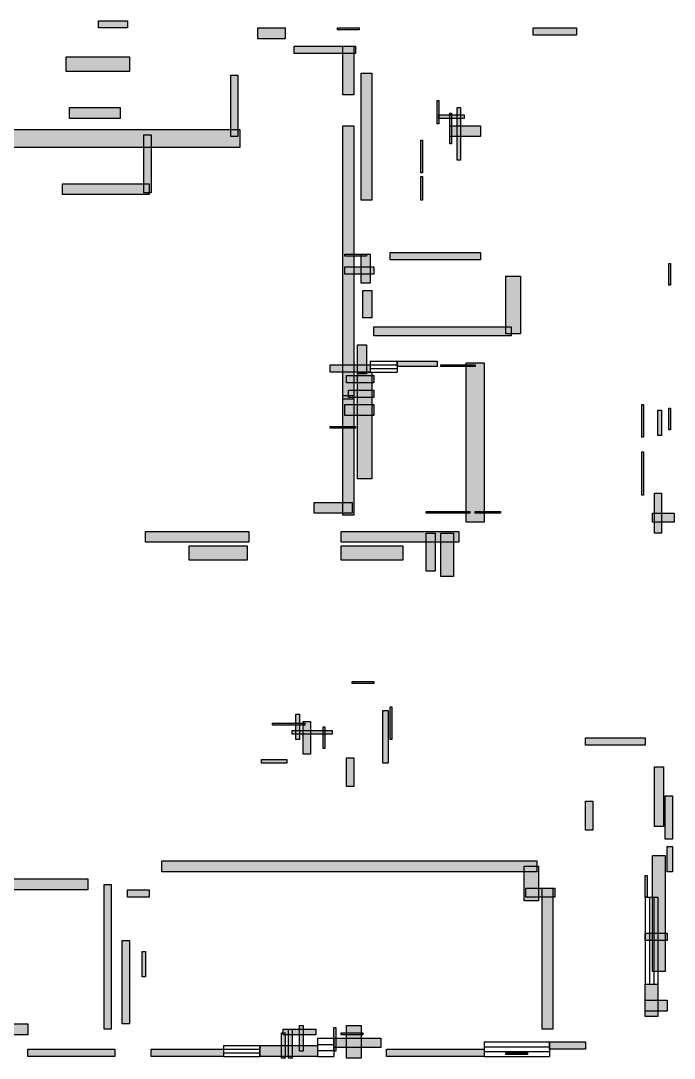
# Model space of a CAD drawing. Header units: millimetres. Extents: x 229 to 7014, y 194 to 5694.
# Drawn here: x 3837 to 7014, y 572 to 5614 of the extents above; entities that cross this region are included whole.
import ezdxf

# ---------------------------------------------------------------- set-up
doc = ezdxf.new("R2010")
doc.units = ezdxf.units.MM
doc.layers.add('WALL', color=7, linetype='Continuous')
doc.layers.add('WINDOW', color=5, linetype='Continuous')

msp = doc.modelspace()

# ---------------------------------------------------------------- hatches: boundary and pattern name
at = {"layer": 'WALL'}
h = msp.add_hatch(color=256, dxfattribs=at)
h.dxf.hatch_style = 1
h.paths.add_polyline_path([(4215.2, 5614.4), (4356, 5614.4), (4356, 5579.2), (4215.2, 5579.2)])
h = msp.add_hatch(color=256, dxfattribs=at)
h.dxf.hatch_style = 1
h.paths.add_polyline_path([(4989.6, 5579.2), (5121.6, 5579.2), (5121.6, 5526.4), (4989.6, 5526.4)])
h = msp.add_hatch(color=256, dxfattribs=at)
h.dxf.hatch_style = 1
h.paths.add_polyline_path([(5376.8, 5579.2), (5482.4, 5579.2), (5482.4, 5570.4), (5376.8, 5570.4)])
h = msp.add_hatch(color=256, dxfattribs=at)
h.dxf.hatch_style = 1
h.paths.add_polyline_path([(6327.2, 5579.2), (6538.4, 5579.2), (6538.4, 5544), (6327.2, 5544)])
h = msp.add_hatch(color=256, dxfattribs=at)
h.dxf.hatch_style = 1
h.paths.add_polyline_path([(5165.6, 5491.2), (5464.8, 5491.2), (5464.8, 5456), (5165.6, 5456)])
h = msp.add_hatch(color=256, dxfattribs=at)
h.dxf.hatch_style = 1
h.paths.add_polyline_path([(5403.2, 5491.2), (5456, 5491.2), (5456, 5253.6), (5403.2, 5253.6)])
h = msp.add_hatch(color=256, dxfattribs=at)
h.dxf.hatch_style = 1
h.paths.add_polyline_path([(4056.8, 5438.4), (4364.8, 5438.4), (4364.8, 5368), (4056.8, 5368)])
h = msp.add_hatch(color=256, dxfattribs=at)
h.dxf.hatch_style = 1
h.paths.add_polyline_path([(4857.6, 5350.4), (4892.8, 5350.4), (4892.8, 5051.2), (4857.6, 5051.2)])
h = msp.add_hatch(color=256, dxfattribs=at)
h.dxf.hatch_style = 1
h.paths.add_polyline_path([(5491.2, 5359.2), (5544, 5359.2), (5544, 4743.2), (5491.2, 4743.2)])
h = msp.add_hatch(color=256, dxfattribs=at)
h.dxf.hatch_style = 1
h.paths.add_polyline_path([(5860.8, 5227.2), (5869.6, 5227.2), (5869.6, 5112.8), (5860.8, 5112.8)])
h = msp.add_hatch(color=256, dxfattribs=at)
h.dxf.hatch_style = 1
h.paths.add_polyline_path([(4074.4, 5192), (4320.8, 5192), (4320.8, 5139.2), (4074.4, 5139.2)])
h = msp.add_hatch(color=256, dxfattribs=at)
h.dxf.hatch_style = 1
h.paths.add_polyline_path([(5869.6, 5156.8), (5992.8, 5156.8), (5992.8, 5139.2), (5869.6, 5139.2)])
h = msp.add_hatch(color=256, dxfattribs=at)
h.dxf.hatch_style = 1
h.paths.add_polyline_path([(5922.4, 5165.6), (5931.2, 5165.6), (5931.2, 5016), (5922.4, 5016)])
h = msp.add_hatch(color=256, dxfattribs=at)
h.dxf.hatch_style = 1
h.paths.add_polyline_path([(5957.6, 5192), (5975.2, 5192), (5975.2, 4936.8), (5957.6, 4936.8)])
h = msp.add_hatch(color=256, dxfattribs=at)
h.dxf.hatch_style = 1
h.paths.add_polyline_path([(5403.2, 5104), (5456, 5104), (5456, 3775.2), (5403.2, 3775.2)])
h = msp.add_hatch(color=256, dxfattribs=at)
h.dxf.hatch_style = 1
h.paths.add_polyline_path([(5922.4, 5104), (6072, 5104), (6072, 5051.2), (5922.4, 5051.2)])
h = msp.add_hatch(color=256, dxfattribs=at)
h.dxf.hatch_style = 1
h.paths.add_polyline_path([(3564, 5086.4), (4901.6, 5086.4), (4901.6, 4998.4), (3564, 4998.4)])
h = msp.add_hatch(color=256, dxfattribs=at)
h.dxf.hatch_style = 1
h.paths.add_polyline_path([(4435.2, 5060), (4470.4, 5060), (4470.4, 4778.4), (4435.2, 4778.4)])
h = msp.add_hatch(color=256, dxfattribs=at)
h.dxf.hatch_style = 1
h.paths.add_polyline_path([(5781.6, 5033.6), (5790.4, 5033.6), (5790.4, 4875.2), (5781.6, 4875.2)])
h = msp.add_hatch(color=256, dxfattribs=at)
h.dxf.hatch_style = 1
h.paths.add_polyline_path([(5781.6, 4857.6), (5790.4, 4857.6), (5790.4, 4743.2), (5781.6, 4743.2)])
h = msp.add_hatch(color=256, dxfattribs=at)
h.dxf.hatch_style = 1
h.paths.add_polyline_path([(4039.2, 4822.4), (4461.6, 4822.4), (4461.6, 4769.6), (4039.2, 4769.6)])
h = msp.add_hatch(color=256, dxfattribs=at)
h.dxf.hatch_style = 1
h.paths.add_polyline_path([(5632, 4488), (6072, 4488), (6072, 4452.8), (5632, 4452.8)])
h = msp.add_hatch(color=256, dxfattribs=at)
h.dxf.hatch_style = 1
h.paths.add_polyline_path([(5412, 4479.2), (5517.6, 4479.2), (5517.6, 4470.4), (5412, 4470.4)])
h = msp.add_hatch(color=256, dxfattribs=at)
h.dxf.hatch_style = 1
h.paths.add_polyline_path([(5491.2, 4479.2), (5535.2, 4479.2), (5535.2, 4338.4), (5491.2, 4338.4)])
h = msp.add_hatch(color=256, dxfattribs=at)
h.dxf.hatch_style = 1
h.paths.add_polyline_path([(5412, 4417.6), (5552.8, 4417.6), (5552.8, 4382.4), (5412, 4382.4)])
h = msp.add_hatch(color=256, dxfattribs=at)
h.dxf.hatch_style = 1
h.paths.add_polyline_path([(6987.2, 4435.2), (6996, 4435.2), (6996, 4329.6), (6987.2, 4329.6)])
h = msp.add_hatch(color=256, dxfattribs=at)
h.dxf.hatch_style = 1
h.paths.add_polyline_path([(6195.2, 4373.6), (6265.6, 4373.6), (6265.6, 4092), (6195.2, 4092)])
h = msp.add_hatch(color=256, dxfattribs=at)
h.dxf.hatch_style = 1
h.paths.add_polyline_path([(5500, 4303.2), (5544, 4303.2), (5544, 4171.2), (5500, 4171.2)])
h = msp.add_hatch(color=256, dxfattribs=at)
h.dxf.hatch_style = 1
h.paths.add_polyline_path([(5552.8, 4127.2), (6221.6, 4127.2), (6221.6, 4083.2), (5552.8, 4083.2)])
h = msp.add_hatch(color=256, dxfattribs=at)
h.dxf.hatch_style = 1
h.paths.add_polyline_path([(5473.6, 4039.2), (5517.6, 4039.2), (5517.6, 3898.4), (5473.6, 3898.4)])
h = msp.add_hatch(color=256, dxfattribs=at)
h.dxf.hatch_style = 1
h.paths.add_polyline_path([(5341.6, 3942.4), (5535.2, 3942.4), (5535.2, 3907.2), (5341.6, 3907.2)])
h = msp.add_hatch(color=256, dxfattribs=at)
h.dxf.hatch_style = 1
h.paths.add_polyline_path([(5667.2, 3960), (5860.8, 3960), (5860.8, 3933.6), (5667.2, 3933.6)])
h = msp.add_hatch(color=256, dxfattribs=at)
h.dxf.hatch_style = 1
h.paths.add_polyline_path([(5878.4, 3942.4), (6045.6, 3942.4), (6045.6, 3933.6), (5878.4, 3933.6)])
h = msp.add_hatch(color=256, dxfattribs=at)
h.dxf.hatch_style = 1
h.paths.add_polyline_path([(6001.6, 3951.2), (6089.6, 3951.2), (6089.6, 3176.8), (6001.6, 3176.8)])
h = msp.add_hatch(color=256, dxfattribs=at)
h.dxf.hatch_style = 1
h.paths.add_polyline_path([(5420.8, 3889.6), (5552.8, 3889.6), (5552.8, 3854.4), (5420.8, 3854.4)])
h = msp.add_hatch(color=256, dxfattribs=at)
h.dxf.hatch_style = 1
h.paths.add_polyline_path([(5473.6, 3907.2), (5544, 3907.2), (5544, 3388), (5473.6, 3388)])
h = msp.add_hatch(color=256, dxfattribs=at)
h.dxf.hatch_style = 1
h.paths.add_polyline_path([(5403.2, 3792.8), (5456, 3792.8), (5456, 3212), (5403.2, 3212)])
h = msp.add_hatch(color=256, dxfattribs=at)
h.dxf.hatch_style = 1
h.paths.add_polyline_path([(5429.6, 3819.2), (5552.8, 3819.2), (5552.8, 3784), (5429.6, 3784)])
h = msp.add_hatch(color=256, dxfattribs=at)
h.dxf.hatch_style = 1
h.paths.add_polyline_path([(5412, 3748.8), (5552.8, 3748.8), (5552.8, 3696), (5412, 3696)])
h = msp.add_hatch(color=256, dxfattribs=at)
h.dxf.hatch_style = 1
h.paths.add_polyline_path([(6855.2, 3748.8), (6864, 3748.8), (6864, 3590.4), (6855.2, 3590.4)])
h = msp.add_hatch(color=256, dxfattribs=at)
h.dxf.hatch_style = 1
h.paths.add_polyline_path([(6934.4, 3722.4), (6952, 3722.4), (6952, 3599.2), (6934.4, 3599.2)])
h = msp.add_hatch(color=256, dxfattribs=at)
h.dxf.hatch_style = 1
h.paths.add_polyline_path([(6987.2, 3731.2), (6996, 3731.2), (6996, 3625.6), (6987.2, 3625.6)])
h = msp.add_hatch(color=256, dxfattribs=at)
h.dxf.hatch_style = 1
h.paths.add_polyline_path([(5341.6, 3643.2), (5464.8, 3643.2), (5464.8, 3634.4), (5341.6, 3634.4)])
h = msp.add_hatch(color=256, dxfattribs=at)
h.dxf.hatch_style = 1
h.paths.add_polyline_path([(6855.2, 3520), (6864, 3520), (6864, 3308.8), (6855.2, 3308.8)])
h = msp.add_hatch(color=256, dxfattribs=at)
h.dxf.hatch_style = 1
h.paths.add_polyline_path([(6916.8, 3317.6), (6952, 3317.6), (6952, 3124), (6916.8, 3124)])
h = msp.add_hatch(color=256, dxfattribs=at)
h.dxf.hatch_style = 1
h.paths.add_polyline_path([(5262.4, 3273.6), (5447.2, 3273.6), (5447.2, 3220.8), (5262.4, 3220.8)])
h = msp.add_hatch(color=256, dxfattribs=at)
h.dxf.hatch_style = 1
h.paths.add_polyline_path([(5808, 3229.6), (6019.2, 3229.6), (6019.2, 3220.8), (5808, 3220.8)])
h = msp.add_hatch(color=256, dxfattribs=at)
h.dxf.hatch_style = 1
h.paths.add_polyline_path([(6045.6, 3229.6), (6168.8, 3229.6), (6168.8, 3220.8), (6045.6, 3220.8)])
h = msp.add_hatch(color=256, dxfattribs=at)
h.dxf.hatch_style = 1
h.paths.add_polyline_path([(6908, 3220.8), (7013.6, 3220.8), (7013.6, 3176.8), (6908, 3176.8)])
h = msp.add_hatch(color=256, dxfattribs=at)
h.dxf.hatch_style = 1
h.paths.add_polyline_path([(4444, 3132.8), (4945.6, 3132.8), (4945.6, 3080), (4444, 3080)])
h = msp.add_hatch(color=256, dxfattribs=at)
h.dxf.hatch_style = 1
h.paths.add_polyline_path([(5394.4, 3132.8), (5966.4, 3132.8), (5966.4, 3080), (5394.4, 3080)])
h = msp.add_hatch(color=256, dxfattribs=at)
h.dxf.hatch_style = 1
h.paths.add_polyline_path([(5808, 3124), (5852, 3124), (5852, 2939.2), (5808, 2939.2)])
h = msp.add_hatch(color=256, dxfattribs=at)
h.dxf.hatch_style = 1
h.paths.add_polyline_path([(5878.4, 3124), (5940, 3124), (5940, 2912.8), (5878.4, 2912.8)])
h = msp.add_hatch(color=256, dxfattribs=at)
h.dxf.hatch_style = 1
h.paths.add_polyline_path([(4655.2, 3062.4), (4936.8, 3062.4), (4936.8, 2992), (4655.2, 2992)])
h = msp.add_hatch(color=256, dxfattribs=at)
h.dxf.hatch_style = 1
h.paths.add_polyline_path([(5394.4, 3062.4), (5693.6, 3062.4), (5693.6, 2992), (5394.4, 2992)])
h = msp.add_hatch(color=256, dxfattribs=at)
h.dxf.hatch_style = 1
h.paths.add_polyline_path([(5447.2, 2402.4), (5552.8, 2402.4), (5552.8, 2393.6), (5447.2, 2393.6)])
h = msp.add_hatch(color=256, dxfattribs=at)
h.dxf.hatch_style = 1
h.paths.add_polyline_path([(5632, 2279.2), (5640.8, 2279.2), (5640.8, 2120.8), (5632, 2120.8)])
h = msp.add_hatch(color=256, dxfattribs=at)
h.dxf.hatch_style = 1
h.paths.add_polyline_path([(5174.4, 2244), (5192, 2244), (5192, 2120.8), (5174.4, 2120.8)])
h = msp.add_hatch(color=256, dxfattribs=at)
h.dxf.hatch_style = 1
h.paths.add_polyline_path([(5596.8, 2261.6), (5623.2, 2261.6), (5623.2, 2006.4), (5596.8, 2006.4)])
h = msp.add_hatch(color=256, dxfattribs=at)
h.dxf.hatch_style = 1
h.paths.add_polyline_path([(5060, 2200), (5218.4, 2200), (5218.4, 2191.2), (5060, 2191.2)])
h = msp.add_hatch(color=256, dxfattribs=at)
h.dxf.hatch_style = 1
h.paths.add_polyline_path([(5209.6, 2208.8), (5244.8, 2208.8), (5244.8, 2050.4), (5209.6, 2050.4)])
h = msp.add_hatch(color=256, dxfattribs=at)
h.dxf.hatch_style = 1
h.paths.add_polyline_path([(5306.4, 2182.4), (5315.2, 2182.4), (5315.2, 2076.8), (5306.4, 2076.8)])
h = msp.add_hatch(color=256, dxfattribs=at)
h.dxf.hatch_style = 1
h.paths.add_polyline_path([(5156.8, 2164.8), (5350.4, 2164.8), (5350.4, 2147.2), (5156.8, 2147.2)])
h = msp.add_hatch(color=256, dxfattribs=at)
h.dxf.hatch_style = 1
h.paths.add_polyline_path([(6582.4, 2129.6), (6872.8, 2129.6), (6872.8, 2094.4), (6582.4, 2094.4)])
h = msp.add_hatch(color=256, dxfattribs=at)
h.dxf.hatch_style = 1
h.paths.add_polyline_path([(5007.2, 2024), (5130.4, 2024), (5130.4, 2006.4), (5007.2, 2006.4)])
h = msp.add_hatch(color=256, dxfattribs=at)
h.dxf.hatch_style = 1
h.paths.add_polyline_path([(5420.8, 2032.8), (5456, 2032.8), (5456, 1892), (5420.8, 1892)])
h = msp.add_hatch(color=256, dxfattribs=at)
h.dxf.hatch_style = 1
h.paths.add_polyline_path([(6916.8, 1988.8), (6960.8, 1988.8), (6960.8, 1698.4), (6916.8, 1698.4)])
h = msp.add_hatch(color=256, dxfattribs=at)
h.dxf.hatch_style = 1
h.paths.add_polyline_path([(6582.4, 1821.6), (6617.6, 1821.6), (6617.6, 1680.8), (6582.4, 1680.8)])
h = msp.add_hatch(color=256, dxfattribs=at)
h.dxf.hatch_style = 1
h.paths.add_polyline_path([(6969.6, 1848), (7004.8, 1848), (7004.8, 1636.8), (6969.6, 1636.8)])
h = msp.add_hatch(color=256, dxfattribs=at)
h.dxf.hatch_style = 1
h.paths.add_polyline_path([(6978.4, 1601.6), (7004.8, 1601.6), (7004.8, 1478.4), (6978.4, 1478.4)])
h = msp.add_hatch(color=256, dxfattribs=at)
h.dxf.hatch_style = 1
h.paths.add_polyline_path([(4523.2, 1531.2), (6344.8, 1531.2), (6344.8, 1478.4), (4523.2, 1478.4)])
h = msp.add_hatch(color=256, dxfattribs=at)
h.dxf.hatch_style = 1
h.paths.add_polyline_path([(6908, 1557.6), (6969.6, 1557.6), (6969.6, 994.4), (6908, 994.4)])
h = msp.add_hatch(color=256, dxfattribs=at)
h.dxf.hatch_style = 1
h.paths.add_polyline_path([(6283.2, 1504.8), (6353.6, 1504.8), (6353.6, 1337.6), (6283.2, 1337.6)])
h = msp.add_hatch(color=256, dxfattribs=at)
h.dxf.hatch_style = 1
h.paths.add_polyline_path([(3564, 1443.2), (4162.4, 1443.2), (4162.4, 1390.4), (3564, 1390.4)])
h = msp.add_hatch(color=256, dxfattribs=at)
h.dxf.hatch_style = 1
h.paths.add_polyline_path([(4241.6, 1416.8), (4276.8, 1416.8), (4276.8, 712.8), (4241.6, 712.8)])
h = msp.add_hatch(color=256, dxfattribs=at)
h.dxf.hatch_style = 1
h.paths.add_polyline_path([(6872.8, 1460.8), (6881.6, 1460.8), (6881.6, 1355.2), (6872.8, 1355.2)])
h = msp.add_hatch(color=256, dxfattribs=at)
h.dxf.hatch_style = 1
h.paths.add_polyline_path([(4356, 1390.4), (4461.6, 1390.4), (4461.6, 1355.2), (4356, 1355.2)])
h = msp.add_hatch(color=256, dxfattribs=at)
h.dxf.hatch_style = 1
h.paths.add_polyline_path([(6292, 1399.2), (6432.8, 1399.2), (6432.8, 1355.2), (6292, 1355.2)])
h = msp.add_hatch(color=256, dxfattribs=at)
h.dxf.hatch_style = 1
h.paths.add_polyline_path([(6371.2, 1399.2), (6424, 1399.2), (6424, 712.8), (6371.2, 712.8)])
h = msp.add_hatch(color=256, dxfattribs=at)
h.dxf.hatch_style = 1
h.paths.add_polyline_path([(6872.8, 1179.2), (6978.4, 1179.2), (6978.4, 1144), (6872.8, 1144)])
h = msp.add_hatch(color=256, dxfattribs=at)
h.dxf.hatch_style = 1
h.paths.add_polyline_path([(4329.6, 1144), (4364.8, 1144), (4364.8, 739.2), (4329.6, 739.2)])
h = msp.add_hatch(color=256, dxfattribs=at)
h.dxf.hatch_style = 1
h.paths.add_polyline_path([(4426.4, 1091.2), (4444, 1091.2), (4444, 968), (4426.4, 968)])
h = msp.add_hatch(color=256, dxfattribs=at)
h.dxf.hatch_style = 1
h.paths.add_polyline_path([(6872.8, 932.8), (6934.4, 932.8), (6934.4, 774.4), (6872.8, 774.4)])
h = msp.add_hatch(color=256, dxfattribs=at)
h.dxf.hatch_style = 1
h.paths.add_polyline_path([(6872.8, 853.6), (6978.4, 853.6), (6978.4, 800.8), (6872.8, 800.8)])
h = msp.add_hatch(color=256, dxfattribs=at)
h.dxf.hatch_style = 1
h.paths.add_polyline_path([(3643.2, 739.2), (3872, 739.2), (3872, 686.4), (3643.2, 686.4)])
h = msp.add_hatch(color=256, dxfattribs=at)
h.dxf.hatch_style = 1
h.paths.add_polyline_path([(5112.8, 712.8), (5271.2, 712.8), (5271.2, 686.4), (5112.8, 686.4)])
h = msp.add_hatch(color=256, dxfattribs=at)
h.dxf.hatch_style = 1
h.paths.add_polyline_path([(5139.2, 712.8), (5156.8, 712.8), (5156.8, 572), (5139.2, 572)])
h = msp.add_hatch(color=256, dxfattribs=at)
h.dxf.hatch_style = 1
h.paths.add_polyline_path([(5192, 730.4), (5209.6, 730.4), (5209.6, 607.2), (5192, 607.2)])
h = msp.add_hatch(color=256, dxfattribs=at)
h.dxf.hatch_style = 1
h.paths.add_polyline_path([(5359.2, 721.6), (5368, 721.6), (5368, 607.2), (5359.2, 607.2)])
h = msp.add_hatch(color=256, dxfattribs=at)
h.dxf.hatch_style = 1
h.paths.add_polyline_path([(5420.8, 730.4), (5491.2, 730.4), (5491.2, 572), (5420.8, 572)])
h = msp.add_hatch(color=256, dxfattribs=at)
h.dxf.hatch_style = 1
h.paths.add_polyline_path([(5104, 695.2), (5121.6, 695.2), (5121.6, 572), (5104, 572)])
h = msp.add_hatch(color=256, dxfattribs=at)
h.dxf.hatch_style = 1
h.paths.add_polyline_path([(5359.2, 668.8), (5588, 668.8), (5588, 624.8), (5359.2, 624.8)])
h = msp.add_hatch(color=256, dxfattribs=at)
h.dxf.hatch_style = 1
h.paths.add_polyline_path([(5394.4, 695.2), (5500, 695.2), (5500, 686.4), (5394.4, 686.4)])
h = msp.add_hatch(color=256, dxfattribs=at)
h.dxf.hatch_style = 1
h.paths.add_polyline_path([(3872, 616), (4294.4, 616), (4294.4, 580.8), (3872, 580.8)])
h = msp.add_hatch(color=256, dxfattribs=at)
h.dxf.hatch_style = 1
h.paths.add_polyline_path([(4470.4, 616), (4822.4, 616), (4822.4, 580.8), (4470.4, 580.8)])
h = msp.add_hatch(color=256, dxfattribs=at)
h.dxf.hatch_style = 1
h.paths.add_polyline_path([(4998.4, 633.6), (5280, 633.6), (5280, 580.8), (4998.4, 580.8)])
h = msp.add_hatch(color=256, dxfattribs=at)
h.dxf.hatch_style = 1
h.paths.add_polyline_path([(5614.4, 616), (6089.6, 616), (6089.6, 580.8), (5614.4, 580.8)])
h = msp.add_hatch(color=256, dxfattribs=at)
h.dxf.hatch_style = 1
h.paths.add_polyline_path([(6406.4, 651.2), (6582.4, 651.2), (6582.4, 616), (6406.4, 616)])
h = msp.add_hatch(color=256, dxfattribs=at)
h.dxf.hatch_style = 1
h.paths.add_polyline_path([(6195.2, 598.4), (6300.8, 598.4), (6300.8, 589.6), (6195.2, 589.6)])

# ---------------------------------------------------------------- linework, layer by layer
for points in [[(4215.2, 5614.4), (4356, 5614.4), (4356, 5579.2), (4215.2, 5579.2)], [(4989.6, 5579.2), (5121.6, 5579.2), (5121.6, 5526.4), (4989.6, 5526.4)], [(5376.8, 5579.2), (5482.4, 5579.2), (5482.4, 5570.4), (5376.8, 5570.4)], [(6327.2, 5579.2), (6538.4, 5579.2), (6538.4, 5544), (6327.2, 5544)], [(5165.6, 5491.2), (5464.8, 5491.2), (5464.8, 5456), (5165.6, 5456)], [(5403.2, 5491.2), (5456, 5491.2), (5456, 5253.6), (5403.2, 5253.6)], [(4056.8, 5438.4), (4364.8, 5438.4), (4364.8, 5368), (4056.8, 5368)], [(4857.6, 5350.4), (4892.8, 5350.4), (4892.8, 5051.2), (4857.6, 5051.2)], [(5491.2, 5359.2), (5544, 5359.2), (5544, 4743.2), (5491.2, 4743.2)], [(5860.8, 5227.2), (5869.6, 5227.2), (5869.6, 5112.8), (5860.8, 5112.8)], [(4074.4, 5192), (4320.8, 5192), (4320.8, 5139.2), (4074.4, 5139.2)], [(5869.6, 5156.8), (5992.8, 5156.8), (5992.8, 5139.2), (5869.6, 5139.2)], [(5922.4, 5165.6), (5931.2, 5165.6), (5931.2, 5016), (5922.4, 5016)], [(5957.6, 5192), (5975.2, 5192), (5975.2, 4936.8), (5957.6, 4936.8)], [(5403.2, 5104), (5456, 5104), (5456, 3775.2), (5403.2, 3775.2)], [(5922.4, 5104), (6072, 5104), (6072, 5051.2), (5922.4, 5051.2)], [(3564, 5086.4), (4901.6, 5086.4), (4901.6, 4998.4), (3564, 4998.4)], [(4435.2, 5060), (4470.4, 5060), (4470.4, 4778.4), (4435.2, 4778.4)], [(5781.6, 5033.6), (5790.4, 5033.6), (5790.4, 4875.2), (5781.6, 4875.2)], [(5781.6, 4857.6), (5790.4, 4857.6), (5790.4, 4743.2), (5781.6, 4743.2)], [(4039.2, 4822.4), (4461.6, 4822.4), (4461.6, 4769.6), (4039.2, 4769.6)], [(5632, 4488), (6072, 4488), (6072, 4452.8), (5632, 4452.8)], [(5412, 4479.2), (5517.6, 4479.2), (5517.6, 4470.4), (5412, 4470.4)], [(5491.2, 4479.2), (5535.2, 4479.2), (5535.2, 4338.4), (5491.2, 4338.4)], [(5412, 4417.6), (5552.8, 4417.6), (5552.8, 4382.4), (5412, 4382.4)], [(6987.2, 4435.2), (6996, 4435.2), (6996, 4329.6), (6987.2, 4329.6)], [(6195.2, 4373.6), (6265.6, 4373.6), (6265.6, 4092), (6195.2, 4092)], [(5500, 4303.2), (5544, 4303.2), (5544, 4171.2), (5500, 4171.2)], [(5552.8, 4127.2), (6221.6, 4127.2), (6221.6, 4083.2), (5552.8, 4083.2)], [(5473.6, 4039.2), (5517.6, 4039.2), (5517.6, 3898.4), (5473.6, 3898.4)], [(5341.6, 3942.4), (5535.2, 3942.4), (5535.2, 3907.2), (5341.6, 3907.2)], [(5667.2, 3960), (5860.8, 3960), (5860.8, 3933.6), (5667.2, 3933.6)], [(5878.4, 3942.4), (6045.6, 3942.4), (6045.6, 3933.6), (5878.4, 3933.6)], [(6001.6, 3951.2), (6089.6, 3951.2), (6089.6, 3176.8), (6001.6, 3176.8)], [(5420.8, 3889.6), (5552.8, 3889.6), (5552.8, 3854.4), (5420.8, 3854.4)], [(5473.6, 3907.2), (5544, 3907.2), (5544, 3388), (5473.6, 3388)], [(5403.2, 3792.8), (5456, 3792.8), (5456, 3212), (5403.2, 3212)], [(5429.6, 3819.2), (5552.8, 3819.2), (5552.8, 3784), (5429.6, 3784)], [(5412, 3748.8), (5552.8, 3748.8), (5552.8, 3696), (5412, 3696)], [(6855.2, 3748.8), (6864, 3748.8), (6864, 3590.4), (6855.2, 3590.4)], [(6934.4, 3722.4), (6952, 3722.4), (6952, 3599.2), (6934.4, 3599.2)], [(6987.2, 3731.2), (6996, 3731.2), (6996, 3625.6), (6987.2, 3625.6)], [(5341.6, 3643.2), (5464.8, 3643.2), (5464.8, 3634.4), (5341.6, 3634.4)], [(6855.2, 3520), (6864, 3520), (6864, 3308.8), (6855.2, 3308.8)], [(6916.8, 3317.6), (6952, 3317.6), (6952, 3124), (6916.8, 3124)], [(5262.4, 3273.6), (5447.2, 3273.6), (5447.2, 3220.8), (5262.4, 3220.8)], [(5808, 3229.6), (6019.2, 3229.6), (6019.2, 3220.8), (5808, 3220.8)], [(6045.6, 3229.6), (6168.8, 3229.6), (6168.8, 3220.8), (6045.6, 3220.8)], [(6908, 3220.8), (7013.6, 3220.8), (7013.6, 3176.8), (6908, 3176.8)], [(4444, 3132.8), (4945.6, 3132.8), (4945.6, 3080), (4444, 3080)], [(5394.4, 3132.8), (5966.4, 3132.8), (5966.4, 3080), (5394.4, 3080)], [(5808, 3124), (5852, 3124), (5852, 2939.2), (5808, 2939.2)], [(5878.4, 3124), (5940, 3124), (5940, 2912.8), (5878.4, 2912.8)], [(4655.2, 3062.4), (4936.8, 3062.4), (4936.8, 2992), (4655.2, 2992)], [(5394.4, 3062.4), (5693.6, 3062.4), (5693.6, 2992), (5394.4, 2992)], [(5447.2, 2402.4), (5552.8, 2402.4), (5552.8, 2393.6), (5447.2, 2393.6)], [(5632, 2279.2), (5640.8, 2279.2), (5640.8, 2120.8), (5632, 2120.8)], [(5174.4, 2244), (5192, 2244), (5192, 2120.8), (5174.4, 2120.8)], [(5596.8, 2261.6), (5623.2, 2261.6), (5623.2, 2006.4), (5596.8, 2006.4)], [(5060, 2200), (5218.4, 2200), (5218.4, 2191.2), (5060, 2191.2)], [(5209.6, 2208.8), (5244.8, 2208.8), (5244.8, 2050.4), (5209.6, 2050.4)], [(5306.4, 2182.4), (5315.2, 2182.4), (5315.2, 2076.8), (5306.4, 2076.8)], [(5156.8, 2164.8), (5350.4, 2164.8), (5350.4, 2147.2), (5156.8, 2147.2)], [(6582.4, 2129.6), (6872.8, 2129.6), (6872.8, 2094.4), (6582.4, 2094.4)], [(5007.2, 2024), (5130.4, 2024), (5130.4, 2006.4), (5007.2, 2006.4)], [(5420.8, 2032.8), (5456, 2032.8), (5456, 1892), (5420.8, 1892)], [(6916.8, 1988.8), (6960.8, 1988.8), (6960.8, 1698.4), (6916.8, 1698.4)], [(6582.4, 1821.6), (6617.6, 1821.6), (6617.6, 1680.8), (6582.4, 1680.8)], [(6969.6, 1848), (7004.8, 1848), (7004.8, 1636.8), (6969.6, 1636.8)], [(6978.4, 1601.6), (7004.8, 1601.6), (7004.8, 1478.4), (6978.4, 1478.4)], [(4523.2, 1531.2), (6344.8, 1531.2), (6344.8, 1478.4), (4523.2, 1478.4)], [(6908, 1557.6), (6969.6, 1557.6), (6969.6, 994.4), (6908, 994.4)], [(6283.2, 1504.8), (6353.6, 1504.8), (6353.6, 1337.6), (6283.2, 1337.6)], [(3564, 1443.2), (4162.4, 1443.2), (4162.4, 1390.4), (3564, 1390.4)], [(4241.6, 1416.8), (4276.8, 1416.8), (4276.8, 712.8), (4241.6, 712.8)], [(6872.8, 1460.8), (6881.6, 1460.8), (6881.6, 1355.2), (6872.8, 1355.2)], [(4356, 1390.4), (4461.6, 1390.4), (4461.6, 1355.2), (4356, 1355.2)], [(6292, 1399.2), (6432.8, 1399.2), (6432.8, 1355.2), (6292, 1355.2)], [(6371.2, 1399.2), (6424, 1399.2), (6424, 712.8), (6371.2, 712.8)], [(6872.8, 1179.2), (6978.4, 1179.2), (6978.4, 1144), (6872.8, 1144)], [(4329.6, 1144), (4364.8, 1144), (4364.8, 739.2), (4329.6, 739.2)], [(4426.4, 1091.2), (4444, 1091.2), (4444, 968), (4426.4, 968)], [(6872.8, 932.8), (6934.4, 932.8), (6934.4, 774.4), (6872.8, 774.4)], [(6872.8, 853.6), (6978.4, 853.6), (6978.4, 800.8), (6872.8, 800.8)], [(3643.2, 739.2), (3872, 739.2), (3872, 686.4), (3643.2, 686.4)], [(5112.8, 712.8), (5271.2, 712.8), (5271.2, 686.4), (5112.8, 686.4)], [(5139.2, 712.8), (5156.8, 712.8), (5156.8, 572), (5139.2, 572)], [(5192, 730.4), (5209.6, 730.4), (5209.6, 607.2), (5192, 607.2)], [(5359.2, 721.6), (5368, 721.6), (5368, 607.2), (5359.2, 607.2)], [(5420.8, 730.4), (5491.2, 730.4), (5491.2, 572), (5420.8, 572)], [(5104, 695.2), (5121.6, 695.2), (5121.6, 572), (5104, 572)], [(5359.2, 668.8), (5588, 668.8), (5588, 624.8), (5359.2, 624.8)], [(5394.4, 695.2), (5500, 695.2), (5500, 686.4), (5394.4, 686.4)], [(3872, 616), (4294.4, 616), (4294.4, 580.8), (3872, 580.8)], [(4470.4, 616), (4822.4, 616), (4822.4, 580.8), (4470.4, 580.8)], [(4998.4, 633.6), (5280, 633.6), (5280, 580.8), (4998.4, 580.8)], [(5614.4, 616), (6089.6, 616), (6089.6, 580.8), (5614.4, 580.8)], [(6406.4, 651.2), (6582.4, 651.2), (6582.4, 616), (6406.4, 616)], [(6195.2, 598.4), (6300.8, 598.4), (6300.8, 589.6), (6195.2, 589.6)]]:
    msp.add_lwpolyline(points, close=True, dxfattribs=at)
at = {"layer": 'WINDOW'}
for p, q in [((5535.2, 3960), (5667.2, 3960)), ((5535.2, 3960), (5535.2, 3907.2)), ((5535.2, 3942.4), (5667.2, 3942.4)), ((5667.2, 3960), (5667.2, 3907.2)), ((5535.2, 3924.8), (5667.2, 3924.8)), ((5535.2, 3907.2), (5667.2, 3907.2)), ((6872.8, 1355.2), (6872.8, 932.8)), ((6872.8, 1355.2), (6934.4, 1355.2)), ((6893.3, 1355.2), (6893.3, 932.8)), ((6913.9, 1355.2), (6913.9, 932.8)), ((6934.4, 1355.2), (6934.4, 932.8)), ((6872.8, 932.8), (6934.4, 932.8)), ((5280, 668.8), (5359.2, 668.8)), ((5280, 668.8), (5280, 580.8)), ((5359.2, 668.8), (5359.2, 580.8)), ((4822.4, 633.6), (4998.4, 633.6)), ((4822.4, 633.6), (4822.4, 580.8)), ((4822.4, 616), (4998.4, 616)), ((4998.4, 633.6), (4998.4, 580.8)), ((5280, 639.5), (5359.2, 639.5)), ((5280, 610.1), (5359.2, 610.1)), ((6089.6, 651.2), (6406.4, 651.2)), ((6089.6, 651.2), (6089.6, 580.8)), ((6089.6, 627.7), (6406.4, 627.7)), ((6406.4, 651.2), (6406.4, 580.8)), ((4822.4, 598.4), (4998.4, 598.4)), ((4822.4, 580.8), (4998.4, 580.8)), ((5280, 580.8), (5359.2, 580.8)), ((6089.6, 604.3), (6406.4, 604.3)), ((6089.6, 580.8), (6406.4, 580.8))]:
    msp.add_line(p, q, dxfattribs=at)

doc.saveas('drawing.dxf')
